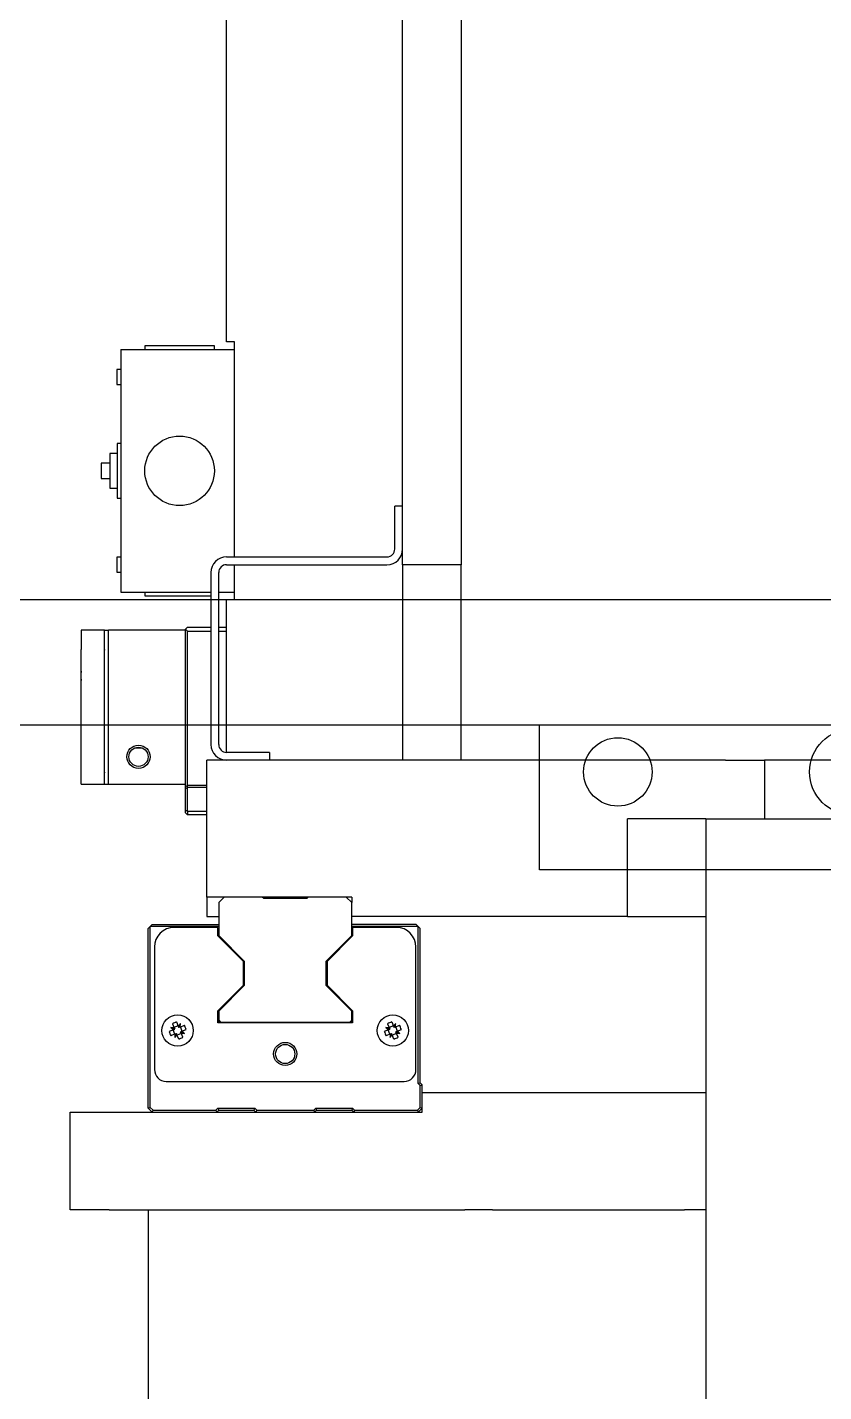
# Model space of a CAD drawing. Header units: inches. Extents: x -347369 to -260369, y 119522 to 149869.
# Drawn here: x -263441.1 to -263237.6, y 139209.2 to 139558.1 of the extents above; entities that cross this region are included whole.
import ezdxf

# ---------------------------------------------------------------- set-up
doc = ezdxf.new("R2010")
doc.units = ezdxf.units.IN
doc.header["$LTSCALE"] = 300
doc.linetypes.add('DOT2', pattern=[0.635, 0, -0.635])
doc.layers.add('INCASTELLATURA MOT', color=4, linetype='Continuous')

# ---------------------------------------------------------------- blocks, each defined once
blk = doc.blocks.new('*U45')
at = {"layer": 'INCASTELLATURA MOT', "linetype": 'Continuous'}
for p, q in [((120, 412), (-5990, 412)), ((120, 380), (-5880, 380)), ((-180, 343), (-180, 380)), ((-20, 343), (-180, 343))]:
    blk.add_line(p, q, dxfattribs=at)
for centre, radius in [((-100, 368), 11), ((-160, 368), 8.75)]:
    blk.add_circle(centre, radius, dxfattribs=at)
blk = doc.blocks.new('A$C11159156')
at = {"layer": 'INCASTELLATURA MOT', "color": 40, "linetype": 'Continuous', "lineweight": 25}
for p, q in [((-554, 471), (-554, 771)), ((-539, 771), (-539, 471)), ((-599, 528), (-599, 671)), ((-619.89, 527), (-619.89, 526)), ((-611, 527), (-619.89, 527)), ((-602.11, 527), (-611, 527)), ((-602.11, 526), (-602.11, 527)), ((-597, 528), (-599, 528)), ((-597, 526), (-597, 528)), ((-626, 526), (-626, 523.46)), ((-626, 526), (-597, 526)), ((-626, 523.46), (-626, 466.54)), ((-597, 523.46), (-597, 526)), ((-597, 473), (-597, 523.46)), ((-626, 520.9), (-627, 520.9)), ((-627, 520.9), (-627, 517.09)), ((-627, 517.09), (-626, 517.09)), ((-626.91, 499.44), (-628.81, 499.44)), ((-628.81, 499.44), (-628.81, 495)), ((-626, 502), (-626.91, 502)), ((-626.91, 502), (-626.91, 488)), ((-628.81, 497), (-631, 497)), ((-631, 497), (-631, 493)), ((-631, 493), (-628.81, 493)), ((-628.81, 495), (-628.81, 490.55)), ((-628.81, 490.55), (-626.91, 490.55)), ((-626.91, 488), (-626, 488)), ((-556, 475), (-556, 486)), ((-554, 486), (-556, 486)), ((-626, 472.9), (-627, 472.9)), ((-627, 472.9), (-627, 469.09)), ((-599, 473), (-558, 473)), ((-627, 469.09), (-626, 469.09)), ((-603, 469), (-603, 425)), ((-601, 425), (-601, 469)), ((-599, 471), (-558, 471)), ((-597, 466.54), (-597, 471)), ((-539, 471), (-554, 471)), ((-554, 471), (-554, 421)), ((-539, 421), (-539, 471)), ((-626, 466.54), (-626, 464)), ((-597, 464), (-597, 466.54)), ((-626, 464), (-603, 464)), ((-619.89, 464), (-619.89, 463)), ((-619.89, 463), (-603, 463)), ((-601, 464), (-597, 464)), ((-599, 423), (-599, 462)), ((-597, 462), (-599, 462)), ((-597, 462), (-597, 464)), ((-630.15, 454.27), (-636.15, 454.27)), ((-636.15, 454.27), (-636.15, 449.27)), ((-630.15, 453.94), (-630.15, 454.27)), ((-630.15, 454.23), (-629.15, 454.23)), ((-630.15, 449.23), (-630.15, 453.94)), ((-629.15, 449.23), (-629.15, 454.23)), ((-609.5, 454.23), (-629.15, 454.23)), ((-609, 455), (-609.5, 454.5)), ((-609.5, 414.29), (-609.5, 454.5)), ((-609.5, 454.5), (-609, 454)), ((-609, 455), (-603, 455)), ((-609, 414.5), (-609, 454)), ((-609, 454), (-603, 454)), ((-601, 455), (-599, 455)), ((-601, 454), (-599, 454)), ((-636.15, 417.87), (-636.15, 449.27)), ((-630.15, 417.87), (-630.15, 449.23)), ((-629.15, 417.87), (-629.15, 449.23)), ((-636.15, 443.81), (-636.15, 443.45)), ((-636.15, 443.81), (-636.15, 443.81)), ((-636.15, 443.45), (-636.15, 443.45)), ((-636.15, 441.73), (-636.15, 441.73)), ((-636.15, 441.73), (-636.15, 441.37)), ((-636.15, 441.37), (-636.15, 441.37)), ((-636.15, 441.22), (-636.15, 441.22)), ((-622.48, 424.12), (-620.51, 424.12)), ((-588, 423), (-599, 423)), ((-588, 423), (-588, 421)), ((-604, 386), (-604, 421)), ((-471.5, 421), (-604, 421)), ((-471.5, 421), (-461.5, 421)), ((-461.5, 421), (-461.5, 406)), ((-451.5, 421), (-461.5, 421)), ((-426.5, 421), (-451.5, 421)), ((-636.15, 414.87), (-636.15, 417.87)), ((-630.15, 414.87), (-630.15, 417.87)), ((-629.15, 414.87), (-629.15, 417.87)), ((-636.15, 414.87), (-630.15, 414.87)), ((-630.15, 414.87), (-629.15, 414.87)), ((-629.15, 414.87), (-609.5, 414.87)), ((-609.5, 414.29), (-609, 414.5)), ((-609.5, 413.79), (-609.5, 414.29)), ((-609.5, 413.79), (-609, 414)), ((-609.5, 408.21), (-609.5, 413.79)), ((-609, 414), (-609, 414.5)), ((-604, 414.5), (-609, 414.5)), ((-604, 414), (-609, 414)), ((-609, 408), (-609, 414)), ((-609.5, 408.21), (-609, 408)), ((-609.5, 407.5), (-609.5, 408.21)), ((-609.5, 407.5), (-609, 407)), ((-609, 408), (-604, 408)), ((-609, 408), (-609, 407)), ((-604, 407), (-609, 407)), ((-496.5, 381), (-496.5, 406)), ((-476.5, 406), (-496.5, 406)), ((-476.5, 406), (-402.5, 406)), ((-476.5, 406), (-476.5, 211.46)), ((-599.6, 386), (-604, 386)), ((-604, 386), (-604, 381)), ((-599.6, 386), (-601, 384.6)), ((-601, 384.6), (-601, 376.14)), ((-589.9, 386), (-599.6, 386)), ((-589.5, 385.6), (-589.9, 386)), ((-578.1, 386), (-589.9, 386)), ((-578.5, 385.6), (-589.5, 385.6)), ((-578.1, 386), (-578.5, 385.6)), ((-568.4, 386), (-578.1, 386)), ((-567, 384.6), (-568.4, 386)), ((-567, 386), (-568.4, 386)), ((-567, 386), (-567, 384.6)), ((-567, 376.14), (-567, 384.6)), ((-604, 381), (-601, 381)), ((-496.5, 381), (-567, 381)), ((-496.5, 381), (-476.5, 381)), ((-619, 378), (-618.5, 378.5)), ((-619, 332), (-619, 378)), ((-618, 379), (-618.5, 378.5)), ((-618.5, 332.21), (-618.5, 378.5)), ((-601, 378.5), (-618.5, 378.5)), ((-618, 379), (-601, 379)), ((-601.2, 378.23), (-612.42, 378.23)), ((-601.2, 376.06), (-601.2, 378.23)), ((-550.5, 379), (-567, 379)), ((-550, 378.5), (-567, 378.5)), ((-566.8, 378.23), (-566.8, 376.06)), ((-555.58, 378.23), (-566.8, 378.23)), ((-550.5, 379), (-550, 378.5)), ((-550, 338.29), (-550, 378.5)), ((-550, 378.5), (-549.5, 378)), ((-549.5, 338.5), (-549.5, 378)), ((-594.7, 369.56), (-601.2, 376.06)), ((-601, 376.14), (-594.5, 369.64)), ((-573.5, 369.64), (-567, 376.14)), ((-566.8, 376.06), (-573.3, 369.56)), ((-617.42, 373.23), (-617.42, 341.87)), ((-550.58, 341.87), (-550.58, 373.23)), ((-594.7, 363.44), (-594.7, 369.56)), ((-594.5, 369.64), (-594.5, 363.36)), ((-573.5, 363.36), (-573.5, 369.64)), ((-573.3, 369.56), (-573.3, 363.44)), ((-601.2, 356.94), (-594.7, 363.44)), ((-594.5, 363.36), (-601, 356.86)), ((-567, 356.86), (-573.5, 363.36)), ((-573.3, 363.44), (-566.8, 356.94)), ((-601.2, 353.8), (-601.2, 356.94)), ((-601, 356.86), (-601, 354.5)), ((-567, 354.5), (-567, 356.86)), ((-566.8, 356.94), (-566.8, 353.8)), ((-612.25, 352.18), (-613.26, 352.6)), ((-612.84, 353.61), (-612.39, 352.51)), ((-611.36, 353.05), (-612.43, 352.61)), ((-612.39, 352.51), (-612.25, 352.18)), ((-611.78, 354.05), (-611.32, 352.95)), ((-611.32, 352.95), (-611.19, 352.62)), ((-611.19, 352.62), (-610.77, 353.64)), ((-610.87, 352.76), (-611.19, 352.62)), ((-610.87, 352.76), (-609.76, 353.22)), ((-610.32, 351.74), (-610.77, 352.8)), ((-566.8, 353.8), (-601.2, 353.8)), ((-601, 354.5), (-600.5, 354)), ((-601, 354), (-601, 354.5)), ((-600.5, 354), (-601, 354)), ((-600.5, 354), (-567.5, 354)), ((-567.5, 354), (-567, 354.5)), ((-567, 354), (-567.5, 354)), ((-567, 354.5), (-567, 354)), ((-557.25, 352.18), (-558.26, 352.6)), ((-557.84, 353.61), (-557.39, 352.51)), ((-556.36, 353.05), (-557.43, 352.61)), ((-557.39, 352.51), (-557.25, 352.18)), ((-556.78, 354.05), (-556.32, 352.95)), ((-556.32, 352.95), (-556.19, 352.62)), ((-556.19, 352.62), (-555.77, 353.64)), ((-555.87, 352.76), (-556.19, 352.62)), ((-555.87, 352.76), (-554.76, 353.22)), ((-555.32, 351.74), (-555.77, 352.8)), ((-612.57, 352.05), (-613.68, 351.59)), ((-612.13, 350.99), (-613.24, 350.53)), ((-612.23, 350.95), (-612.68, 352.01)), ((-612.57, 352.05), (-612.25, 352.18)), ((-611.81, 351.12), (-612.23, 350.11)), ((-612.13, 350.99), (-611.81, 351.12)), ((-611.68, 350.8), (-611.81, 351.12)), ((-611.22, 349.69), (-611.68, 350.8)), ((-610.57, 351.14), (-611.64, 350.7)), ((-610.43, 351.7), (-610.75, 351.56)), ((-610.75, 351.56), (-609.74, 351.14)), ((-610.61, 351.24), (-610.75, 351.56)), ((-610.16, 350.13), (-610.61, 351.24)), ((-610.43, 351.7), (-609.32, 352.15)), ((-557.57, 352.05), (-558.68, 351.59)), ((-557.13, 350.99), (-558.24, 350.53)), ((-557.23, 350.95), (-557.68, 352.01)), ((-557.57, 352.05), (-557.25, 352.18)), ((-556.81, 351.12), (-557.23, 350.11)), ((-557.13, 350.99), (-556.81, 351.12)), ((-556.68, 350.8), (-556.81, 351.12)), ((-556.22, 349.69), (-556.68, 350.8)), ((-555.57, 351.14), (-556.64, 350.7)), ((-555.43, 351.7), (-555.75, 351.56)), ((-555.75, 351.56), (-554.74, 351.14)), ((-555.61, 351.24), (-555.75, 351.56)), ((-555.16, 350.13), (-555.61, 351.24)), ((-555.43, 351.7), (-554.32, 352.15)), ((-614.42, 338.87), (-553.58, 338.87)), ((-550, 338.29), (-549.5, 338.5)), ((-549, 338), (-549.5, 338.5)), ((-549.5, 337.79), (-550, 338.29)), ((-549.5, 337.79), (-549, 338)), ((-549.5, 332.21), (-549.5, 337.79)), ((-549, 336), (-549, 338)), ((-549, 331), (-549, 336)), ((-549, 336), (-538.14, 336)), ((-538.14, 336), (-531.07, 336)), ((-531.07, 336), (-481.93, 336)), ((-481.93, 336), (-476.5, 336)), ((-619, 332), (-618.5, 332.21)), ((-618, 331), (-619, 332)), ((-618.5, 332.21), (-617.79, 331.5)), ((-618, 331), (-617.79, 331.5)), ((-617.79, 331.5), (-601.71, 331.5)), ((-601.71, 331.5), (-601.21, 332)), ((-601.71, 331.5), (-601.5, 331)), ((-601.5, 331), (-601, 331.5)), ((-601.21, 332), (-591.79, 332)), ((-601.21, 332), (-601, 331.5)), ((-601, 331.5), (-592, 331.5)), ((-591.79, 332), (-592, 331.5)), ((-591.5, 331), (-592, 331.5)), ((-591.79, 332), (-591.29, 331.5)), ((-591.29, 331.5), (-591.5, 331)), ((-591.29, 331.5), (-576.71, 331.5)), ((-576.71, 331.5), (-576.21, 332)), ((-576.71, 331.5), (-576.5, 331)), ((-576, 331.5), (-576.5, 331)), ((-576.21, 332), (-566.79, 332)), ((-576.21, 332), (-576, 331.5)), ((-576, 331.5), (-567, 331.5)), ((-566.79, 332), (-567, 331.5)), ((-566.5, 331), (-567, 331.5)), ((-566.79, 332), (-566.29, 331.5)), ((-566.29, 331.5), (-566.5, 331)), ((-566.29, 331.5), (-550.21, 331.5)), ((-550.21, 331.5), (-549.5, 332.21)), ((-550.21, 331.5), (-550, 331)), ((-549, 332), (-550, 331)), ((-549.5, 332.21), (-549, 332)), ((-639, 306), (-639, 331)), ((-639, 331), (-629, 331)), ((-629, 331), (-549, 331)), ((-629, 306), (-639, 306)), ((-629, 306), (-538.14, 306)), ((-619, 306), (-619, -64)), ((-531.07, 306), (-538.14, 306)), ((-531.07, 306), (-481.93, 306)), ((-476.5, 306), (-481.93, 306))]:
    blk.add_line(p, q, dxfattribs=at)
at = {"layer": 'INCASTELLATURA MOT', "color": 40, "linetype": 'DOT2', "lineweight": 18}
for p, q in [((-626, 523.46), (-597, 523.46)), ((-626, 466.54), (-603, 466.54)), ((-601, 466.54), (-597, 466.54)), ((-630.15, 449.27), (-636.15, 449.27)), ((-630.15, 449.23), (-629.15, 449.23)), ((-629.15, 449.23), (-609.5, 449.23)), ((-636.15, 442.84), (-636.15, 442.84)), ((-636.15, 441.93), (-636.15, 441.93)), ((-471.5, 406), (-471.5, 421)), ((-451.5, 406), (-451.5, 421)), ((-636.15, 417.87), (-630.15, 417.87)), ((-630.15, 417.87), (-629.15, 417.87)), ((-629.15, 417.87), (-609.5, 417.87)), ((-600, 386), (-600, 385.6)), ((-538.14, 306), (-538.14, 336)), ((-531.07, 336), (-531.07, 306)), ((-481.93, 306), (-481.93, 336)), ((-629, 331), (-629, 306))]:
    blk.add_line(p, q, dxfattribs=at)
at = {"layer": 'INCASTELLATURA MOT', "color": 40, "linetype": 'Continuous', "lineweight": 25}
for centre, radius in [((-611, 495), 8.89), ((-621.5, 421.87), 2.96), ((-621.5, 421.87), 2.46), ((-611.5, 351.87), 4), ((-556.5, 351.87), 4), ((-584, 345.87), 2.96), ((-584, 345.87), 2.46)]:
    blk.add_circle(centre, radius, dxfattribs=at)
for centre, radius, start, end in [((-558, 475), 2, 270, 0), ((-558, 475), 4, 270, 0), ((-599, 469), 4, 90, 180), ((-599, 469), 2, 90, 180), ((-599, 425), 4, 180, 270), ((-599, 425), 2, 180, 270), ((-612.42, 373.23), 5, 90, 180), ((-555.58, 373.23), 5, 0, 90), ((-614.11, 340.79), 11.85, 81.6319, 85.9075), ((-605.51, 361.56), 11.85, 229.1379, 233.4135), ((-606.37, 339.5), 15.53, 110.4013, 114.6441), ((-601.81, 345.89), 11.85, 139.1379, 143.4135), ((-622.59, 354.48), 11.85, 351.6319, 355.9075), ((-623.88, 346.74), 15.53, 20.4013, 24.6441), ((-550.51, 361.56), 11.85, 229.1379, 233.4135), ((-559.11, 340.79), 11.85, 81.6319, 85.9075), ((-551.37, 339.5), 15.53, 110.4013, 114.6441), ((-546.81, 345.89), 11.85, 139.1379, 143.4135), ((-567.59, 354.48), 11.85, 351.6319, 355.9075), ((-568.88, 346.74), 15.53, 20.4013, 24.6441), ((-599.12, 357.01), 15.53, 200.4013, 204.6441), ((-600.41, 349.26), 11.85, 171.6319, 175.9075), ((-621.19, 357.86), 11.85, 319.1379, 323.4135), ((-616.63, 364.25), 15.53, 290.4013, 294.6441), ((-608.89, 362.96), 11.85, 261.6319, 265.9075), ((-617.49, 342.18), 11.85, 49.1379, 53.4135), ((-544.12, 357.01), 15.53, 200.4013, 204.6441), ((-545.41, 349.26), 11.85, 171.6319, 175.9075), ((-566.19, 357.86), 11.85, 319.1379, 323.4135), ((-561.63, 364.25), 15.53, 290.4013, 294.6441), ((-553.89, 362.96), 11.85, 261.6319, 265.9075), ((-562.49, 342.18), 11.85, 49.1379, 53.4135), ((-614.42, 341.87), 3, 180, 270), ((-553.58, 341.87), 3, 270, 0)]:
    blk.add_arc(centre, radius, start, end, dxfattribs=at)

msp = doc.modelspace()

# ---------------------------------------------------------------- block references
for name, p in [('*U45', (-263130.166, 138999.656)), ('A$C11159156', (-262791.171, 138949.656))]:
    msp.add_blockref(name, p)

doc.saveas('drawing.dxf')
